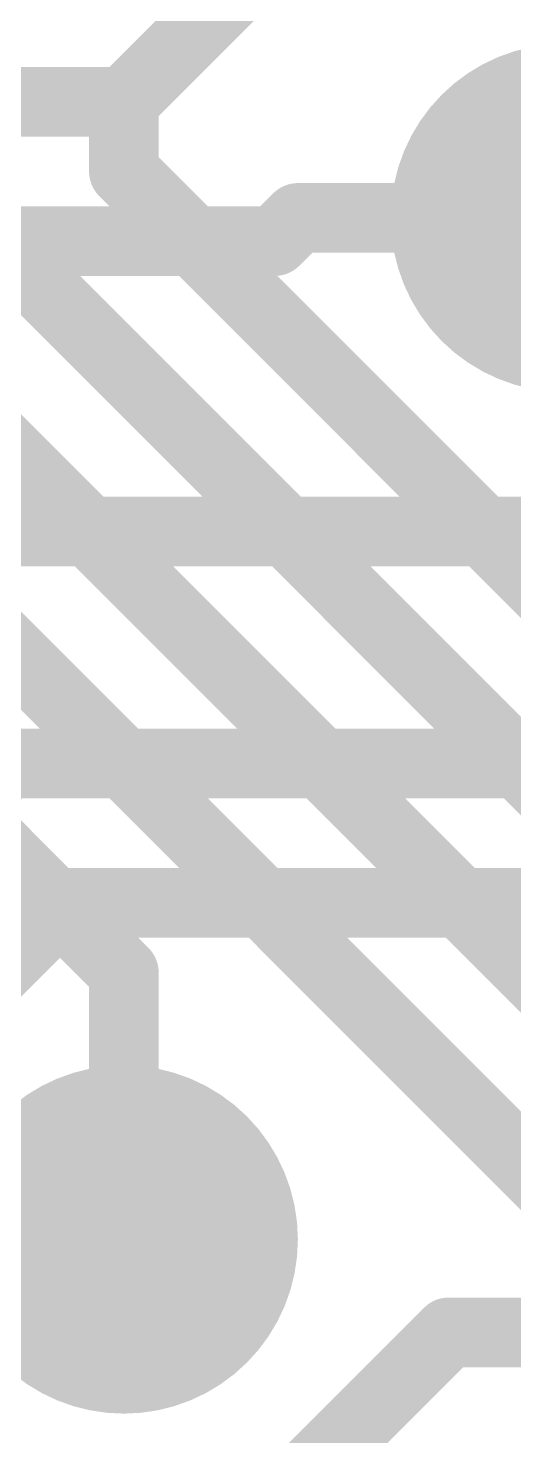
# Model space of a CAD drawing. Extents: x -33 to 74, y -20 to 37.
# Drawn here: x 6.953 to 8.017, y 12.245 to 15.325 of the extents above; entities that cross this region are included whole.
import ezdxf

# ---------------------------------------------------------------- set-up
doc = ezdxf.new("R2010")
doc.units = 0
for name, color, linetype in [('1', 12, 'CONTINUOUS'), ('16', 132, 'CONTINUOUS'), ('18', 110, 'CONTINUOUS')]:
    doc.layers.add(name, color=color, linetype=linetype)

# ---------------------------------------------------------------- blocks, each defined once
blk = doc.blocks.new('ROUNDV')
at = {"const_width": 0.5}
blk.add_lwpolyline([(0, -0.25, 1), (0, 0.25, 1), (0, -0.25)], format="xyb", dxfattribs=at)

msp = doc.modelspace()

# ---------------------------------------------------------------- linework, layer by layer
at = {"layer": '1', "const_width": 0.1524}
for points in [[(7.7724, 15.7734), (7.1628, 15.1638)], [(7.1628, 15.0114), (7.1628, 15.1638)], [(6.2992, 15.0114), (8.2296, 13.081)], [(8.4836, 13.6906), (7.1628, 15.0114)], [(8.1026, 12.7762), (5.9944, 14.8844)], [(8.3566, 13.3858), (6.858, 14.8844)], [(5.6896, 14.732), (7.1628, 13.2588)], [(7.1628, 13.2588), (7.1628, 12.6746)], [(7.0866, 11.684), (7.874, 12.4714)], [(7.874, 12.4714), (10.414, 12.4714)]]:
    msp.add_lwpolyline(points, dxfattribs=at)
at = {"layer": '1', "const_width": 0.0762}
for points in [[(7.2009, 15.1638, 1), (7.1247, 15.1638)], [(7.1359, 15.1907, 1), (7.1897, 15.1369)], [(7.1897, 15.0383, 1), (7.1359, 14.9845)], [(7.1247, 15.0114, 1), (7.2009, 15.0114)], [(7.2009, 13.2588, 1), (7.1247, 13.2588)], [(7.1359, 13.2319, 1), (7.1897, 13.2857)], [(7.1247, 12.6746, 1), (7.2009, 12.6746)], [(7.874, 12.5095, 1), (7.874, 12.4333)], [(7.9009, 12.4445, 1), (7.8471, 12.4983)]]:
    msp.add_lwpolyline(points, format="xyb", dxfattribs=at)
at = {"layer": '16', "const_width": 0.1524}
for points in [[(7.1628, 15.1638), (7.7724, 15.7734)], [(6.4262, 15.1638), (7.1628, 15.1638)], [(7.5438, 14.9098), (7.493, 14.859)], [(8.128, 14.9098), (7.5438, 14.9098)], [(7.493, 14.859), (6.223, 14.859)], [(4.5974, 14.224), (8.763, 14.224)], [(6.1722, 12.9794), (6.9088, 13.716)], [(6.9088, 13.716), (8.9154, 13.716)], [(6.2992, 12.6746), (7.0358, 13.4112)], [(7.0358, 13.4112), (9.0424, 13.4112)], [(7.1628, 12.6746), (6.731, 12.6746)]]:
    msp.add_lwpolyline(points, dxfattribs=at)
at = {"layer": '16', "const_width": 0.0762}
for points in [[(7.1359, 15.1907, 1), (7.1897, 15.1369)], [(7.1628, 15.1257, 1), (7.1628, 15.2019)], [(7.5438, 14.9479, 1), (7.5438, 14.8717)], [(7.5707, 14.8829, 1), (7.5169, 14.9367)], [(7.4661, 14.8859, 1), (7.5199, 14.8321)], [(7.493, 14.8209, 1), (7.493, 14.8971)], [(6.9357, 13.6891, 1), (6.8819, 13.7429)], [(7.0358, 13.4493, 1), (7.0358, 13.3731)], [(7.0627, 13.3843, 1), (7.0089, 13.4381)], [(7.1628, 12.6365, 1), (7.1628, 12.7127)]]:
    msp.add_lwpolyline(points, format="xyb", dxfattribs=at)

# ---------------------------------------------------------------- block references
at = {"layer": '18', "xscale": 0.762, "yscale": 0.762}
for p in [(8.128, 14.9098), (8.128, 14.9098), (7.1628, 12.6746), (7.1628, 12.6746)]:
    msp.add_blockref('ROUNDV', p, dxfattribs=at)

doc.saveas('drawing.dxf')
